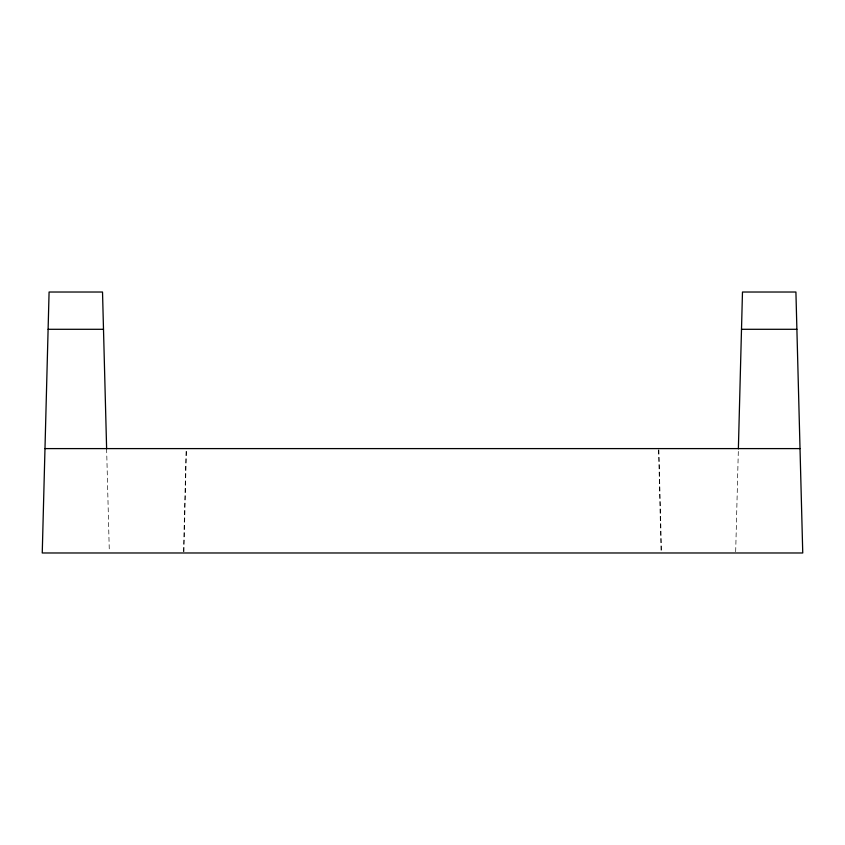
<?xml version="1.0" encoding="UTF-8"?>
<svg xmlns="http://www.w3.org/2000/svg" width="845" height="845" viewBox="0 0 845 845"><rect width="100%" height="100%" fill="white"/><g stroke="black" fill="none" stroke-linecap="round" stroke-linejoin="round"><path stroke-width="0.63" stroke-dasharray="4.22 3.17" d="M183.946 551.669L186.396 449.899M183.492 551.669L186.132 449.899M735.678 551.722L738.35 449.899M658.868 449.899L661.508 551.669M106.618 448.6L109.322 551.722M658.604 449.899L661.054 551.669"/><path stroke-width="1.27" d="M738.372 448.864L742.48 292.021L795.916 292.021L802.75 552.979L42.25 552.979L49.084 292.021L102.52 292.021L106.628 448.864M48.112 329.296L103.491 329.296M741.509 329.296L796.888 329.296M44.986 448.6L800.014 448.6"/></g></svg>
